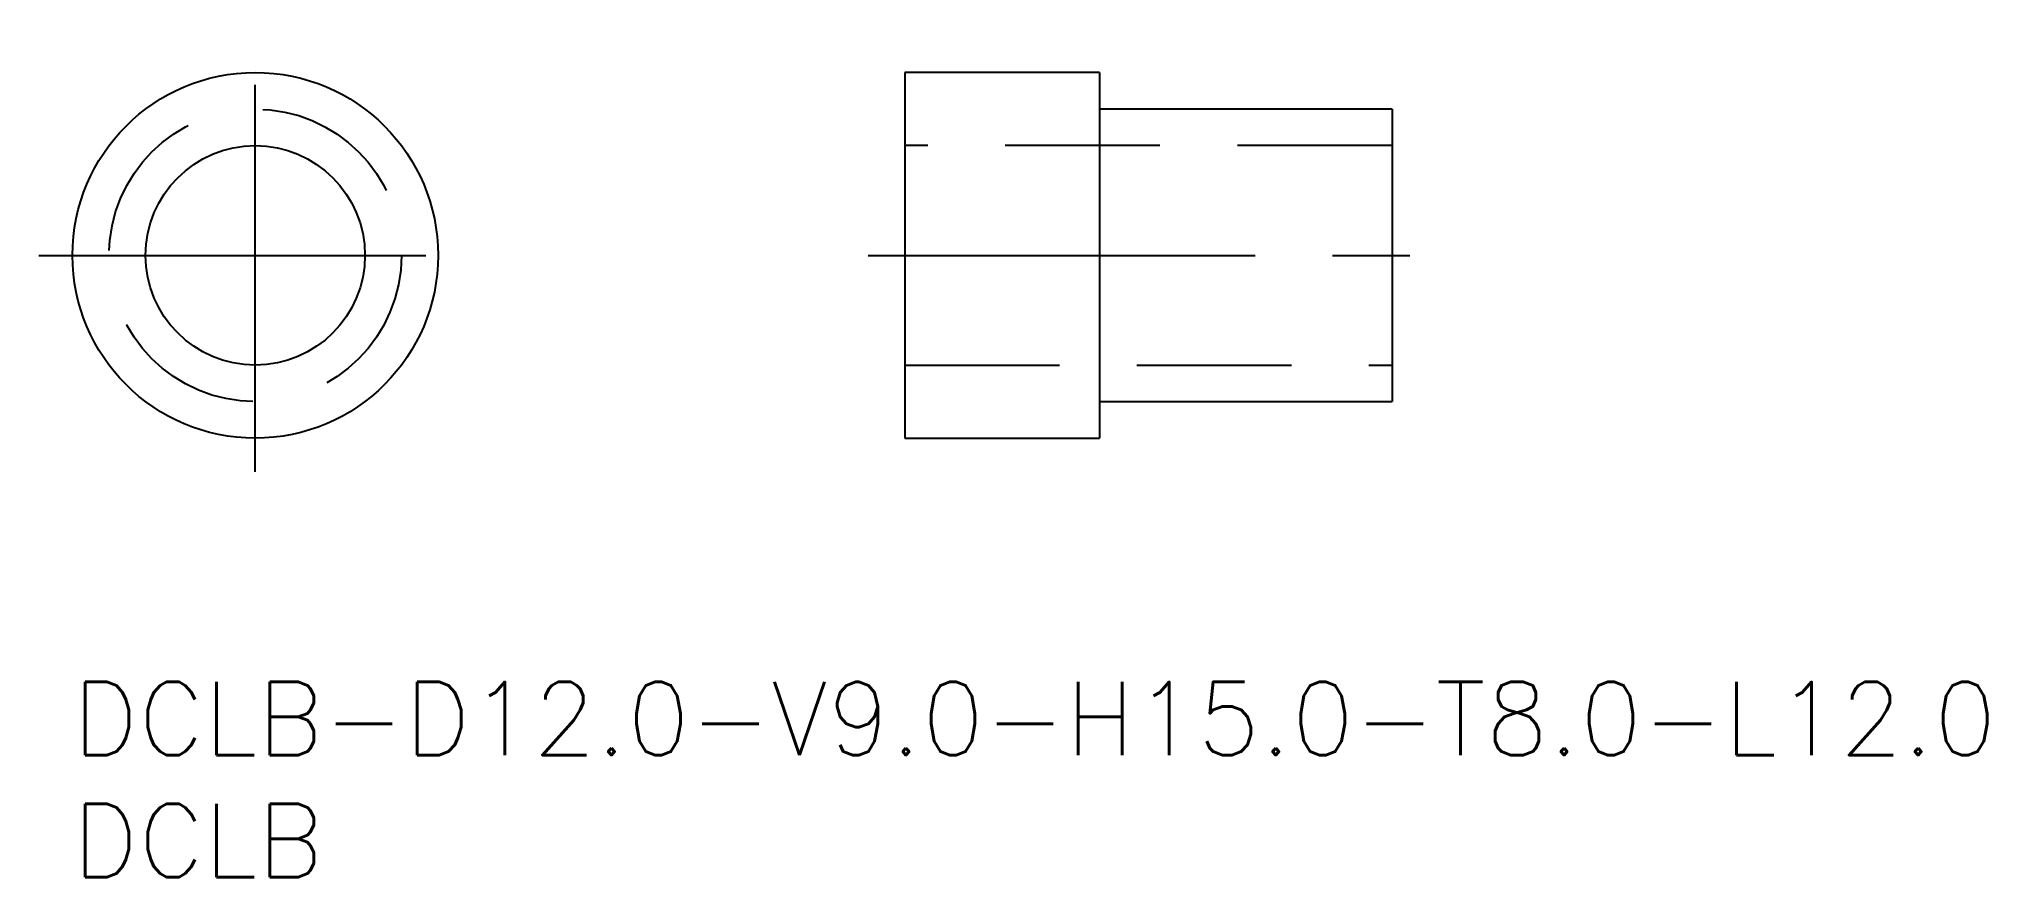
# Model space of a CAD drawing. Extents: x -1.4 to 78.6, y -8 to 26.4.
import ezdxf

# ---------------------------------------------------------------- set-up
doc = ezdxf.new("R2010")
doc.units = 0
doc.header["$LTSCALE"] = 0.5
doc.linetypes.add('CENTER', pattern=[50.8, 31.75, -6.35, 6.35, -6.35])
doc.linetypes.add('DASHED', pattern=[19.05, 12.7, -6.35])
for name, color, linetype in [('MSM_CENTER', 1, 'CENTER'), ('MSM_CONTINUOUS', 7, 'CONTINUOUS'), ('MSM_DASHED', 4, 'DASHED'), ('MSM_PART_NUMBER', 7, 'CONTINUOUS')]:
    doc.layers.add(name, color=color, linetype=linetype)
doc.styles.get("Standard").update_dxf_attribs({"font": 'txt.shx', "height": 2.5, "bigfont": 'bigfont.shx'})

# ---------------------------------------------------------------- blocks, each defined once
blk = doc.blocks.new('*U10')
at = {"layer": 'MSM_PART_NUMBER'}
blk.add_text('DCLB-D12.0-V9.0-H15.0-T8.0-L12.0', height=3, dxfattribs=at).set_placement((0, -3))
blk = doc.blocks.new('*U11')
at = {"layer": 'MSM_PART_NUMBER'}
blk.add_text('DCLB', height=3, dxfattribs=at).set_placement((0, -8))

msp = doc.modelspace()

# ---------------------------------------------------------------- linework, layer by layer
at = {"layer": 'MSM_CENTER'}
for p, q in [((7.5, 8.625), (7.5, 26.375)), ((-1.375, 17.5), (16.375, 17.5)), ((32.647, 17.5), (55.647, 17.5))]:
    msp.add_line(p, q, dxfattribs=at)
at = {"layer": 'MSM_CONTINUOUS'}
for p, q in [((42.147, 25), (34.147, 25)), ((34.147, 25), (34.147, 10)), ((42.147, 25), (42.147, 10)), ((54.147, 23.5), (42.147, 23.5)), ((54.147, 23.5), (54.147, 11.5)), ((42.147, 11.5), (54.147, 11.5)), ((34.147, 10), (42.147, 10))]:
    msp.add_line(p, q, dxfattribs=at)
for radius in [7.5, 4.5]:
    msp.add_circle((7.5, 17.5), radius, dxfattribs=at)
at = {"layer": 'MSM_DASHED'}
for p, q in [((54.147, 22), (34.147, 22)), ((34.147, 13), (54.147, 13))]:
    msp.add_line(p, q, dxfattribs=at)
msp.add_circle((7.5, 17.5), 6, dxfattribs=at)

# ---------------------------------------------------------------- block references
at = {"layer": 'MSM_CONTINUOUS'}
for name in ['*U10', '*U11']:
    msp.add_blockref(name, (0, 0), dxfattribs=at)

doc.saveas('drawing.dxf')
